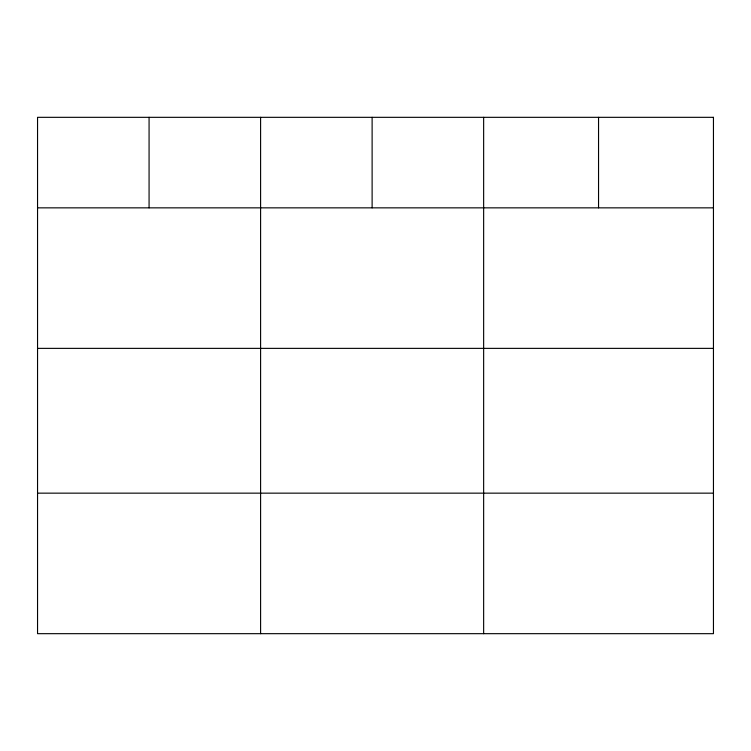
<?xml version="1.0" encoding="UTF-8"?>
<svg xmlns="http://www.w3.org/2000/svg" width="751" height="751" viewBox="0 0 751 751"><rect width="100%" height="100%" fill="white"/><g stroke="black" fill="none" stroke-linecap="round" stroke-linejoin="round"><path stroke-width="1.13" d="M37.55 207.849L713.45 207.849M37.55 348.37L713.45 348.37M37.55 493.154L713.45 493.154M598.547 117.325L598.547 207.849M483.644 117.325L483.644 633.675M372.12 117.325L372.12 207.849M260.597 117.325L260.597 633.675M149.073 117.325L149.073 207.849M713.45 117.325L37.55 117.325L37.55 633.675L713.45 633.675L713.45 117.325"/></g></svg>
